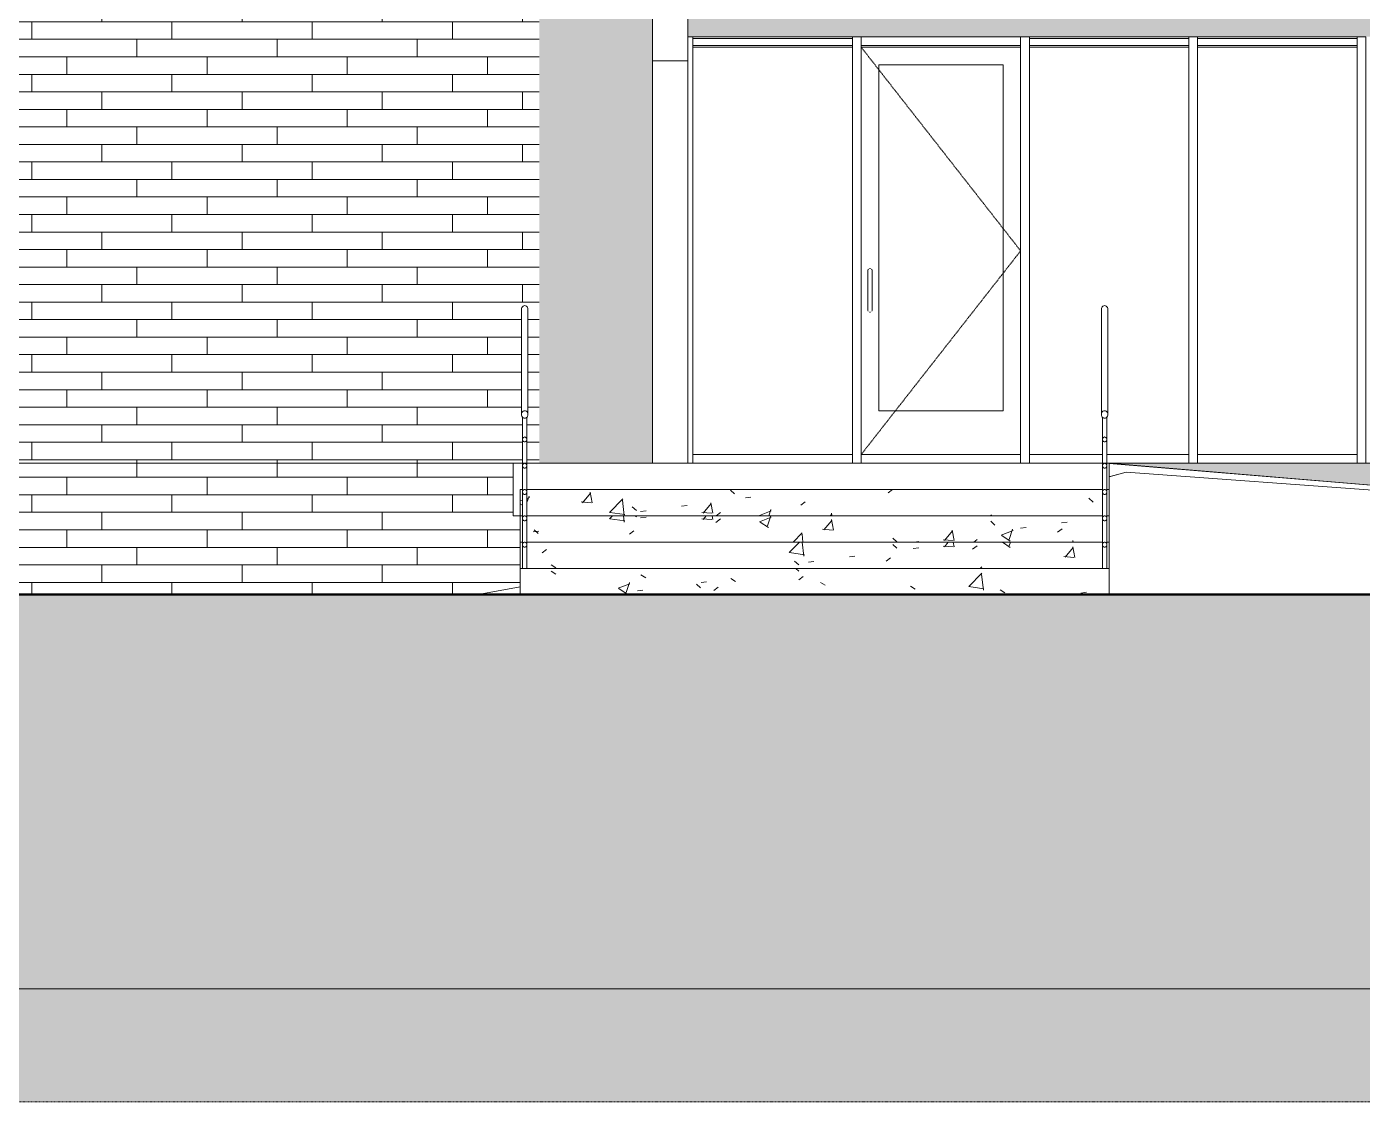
# Model space of a CAD drawing. Header units: inches. Extents: x 1747 to 7606, y -251 to 585.
# Drawn here: x 5645.4 to 5950.2, y -145.9 to 99.7 of the extents above; entities that cross this region are included whole.
import ezdxf

# ---------------------------------------------------------------- set-up
doc = ezdxf.new("R2010")
doc.units = ezdxf.units.IN
doc.header["$MEASUREMENT"] = 0
for name, pattern in [('Aligning Line 1_8_', [0.25, 0.125, -0.125]), ('Dash 1_16_', [0.125, 0.0625, -0.0625]), ('Grid Line 1_2_', [0.875, 0.5, -0.125, 0.125, -0.125])]:
    doc.linetypes.add(name, pattern=pattern)
for name, color, linetype, lineweight in [('0-3', 10, 'Continuous', 5), ('A-DOOR', 31, 'Continuous', 13), ('A-DOOR-1', 31, 'Dash 1_16_', 9), ('A-DOOR-2', 31, 'Continuous', 9), ('A-DOOR-FRAM', 31, 'Continuous', 9), ('A-FLOR', 192, 'Continuous', 13), ('A-FLOR-HRAL', 11, 'Continuous', 9), ('A-FLOR-LEVL', 51, 'Continuous', 9), ('A-FLOR-LEVL-1', 51, 'Grid Line 1_2_', 9), ('A-GENM', 5, 'Continuous', 9), ('A-GLAZ-CWMG', 51, 'Continuous', 9), ('A-WALL', 113, 'Continuous', 13), ('A-WALL-PATT-1', 111, 'Continuous', 9), ('C-BLDG-PADS-1', 7, 'Continuous', 9), ('C-TOPO', 7, 'Continuous', 9), ('C-TOPO-1', 250, 'Continuous', 50), ('G-ANNO-SYMB', 111, 'Aligning Line 1_8_', 9), ('G-ANNO-SYMB-1', 147, 'Aligning Line 1_8_', 9), ('S-STRS', 31, 'Continuous', 9)]:
    doc.layers.add(name, color=color, linetype=linetype, lineweight=lineweight)

# ---------------------------------------------------------------- blocks, each defined once
blk = doc.blocks.new('CTR - 2nd Phase_rvt-2-BUILDING ELEVATION - NORTH')
at = {"layer": 'A-FLOR-LEVL-1'}
for p, q in [((-12558.48, 0), (-9609.49, 0)), ((-12558.48, -30), (-9609.49, -30)), ((-12558.48, -120), (-9609.49, -120))]:
    blk.add_line(p, q, dxfattribs=at)
blk = doc.blocks.new('CTR  - Topography_rvt-2-BUILDING ELEVATION - NORTH')
at = {"layer": 'C-TOPO'}
h = blk.add_hatch(dxfattribs=at)
h.set_pattern_fill('FP_45', color=256, style=0, pattern_type=2)
h.set_pattern_definition([(0, (12, 0), (24, 24), [24, -24]), (0, (12, 9), (24, 24), [24, -24]), (0, (12, 18), (24, 24), [24, -24]), (90, (15, 21), (-24, 24), [24, -24]), (90, (24, 21), (-24, 24), [24, -24]), (90, (33, 21), (-24, 24), [24, -24])])
h.paths.add_polyline_path([(-12408.28, -145.91), (-9706.16, -145.91), (-9706.16, 4.72), (-9743.73, 2.58), (-9768.94, 2.2), (-9792.27, 0.09), (-9800.81, -1.14), (-9823.15, -1.14), (-9826.28, -1.52), (-9893.34, -4.3), (-9896.52, -5.01), (-9915.25, -12.61), (-9950.42, -20.49), (-9956.61, -23), (-10060.1, -17.59), (-10091.21, -21.29), (-10136.73, -22.07), (-10165.22, -22.67), (-10281.96, -24.6), (-10370.76, -26.59), (-10412.87, -26.71), (-10450.41, -27.55), (-10486.95, -27.6), (-10517.54, -27.24), (-10524.96, -27.24), (-10534.89, -27.12), (-10585.35, -27.54), (-10642.59, -27.26), (-10678.15, -26.98), (-10825.64, -29.97), (-10868.69, -30), (-12461.79, -30), (-12461.79, -145.91), (-12439.97, -145.91)], flags=0)
at = {"layer": 'A-FLOR-LEVL-1'}
for p, q in [((-12558.48, 0), (-9609.49, 0)), ((-12558.48, -120), (-9609.49, -120))]:
    blk.add_line(p, q, dxfattribs=at)
at = {"layer": 'C-BLDG-PADS-1'}
for p, q in [((-11298.99, 0), (-11198.37, -8.38)), ((-11298.78, -3.03), (-11298.99, -3.01))]:
    blk.add_line(p, q, dxfattribs=at)
at = {"layer": 'C-TOPO'}
for p, q in [((-11298.99, -3.09), (-11295.09, -2)), ((-11298.78, -3.03), (-11298.99, -3.01)), ((-11298.99, -3.01), (-11298.78, -3.03)), ((-11298.99, -3.01), (-11298.78, -3.03)), ((-11298.78, -3.03), (-11298.99, -3.09)), ((-11298.99, -3.09), (-11298.78, -3.03)), ((-11295.09, -2), (-11298.78, -3.03)), ((-11298.78, -3.03), (-11295.09, -2)), ((-11200.11, -9), (-11295.09, -2)), ((-11549.79, -30), (-11543.52, -30)), ((-11528.02, -30), (-11543.52, -30)), ((-11517.18, -30), (-11528.02, -30)), ((-11517.18, -30), (-11493.25, -30)), ((-11450.54, -30), (-11493.25, -30)), ((-11369.98, -30), (-11450.54, -30)), ((-11443, -30), (-11433.39, -28.2)), ((-11369.98, -30), (-11277.53, -30)), ((-11243.39, -30), (-11277.53, -30)), ((-11194.91, -30), (-11243.39, -30))]:
    blk.add_line(p, q, dxfattribs=at)
at = {"layer": 'C-TOPO-1'}
for p, q in [((-11543.52, -30), (-11549.79, -30)), ((-11528.02, -30), (-11543.52, -30)), ((-11517.18, -30), (-11528.02, -30)), ((-11493.25, -30), (-11517.18, -30)), ((-11450.54, -30), (-11493.25, -30)), ((-11369.98, -30), (-11450.54, -30)), ((-11277.53, -30), (-11369.98, -30)), ((-11243.39, -30), (-11277.53, -30)), ((-11194.91, -30), (-11243.39, -30))]:
    blk.add_line(p, q, dxfattribs=at)
at = {"layer": 'G-ANNO-SYMB-1'}
blk.add_line((-9742.88, 0), (-12461.79, 0), dxfattribs=at)
blk = doc.blocks.new('CTR - 1st Phase - Common Walls_rvt-2-BUILDING ELEVATION - NORTH')
at = {"layer": 'A-FLOR-LEVL-1'}
for p, q in [((-12558.48, 0), (-9609.49, 0)), ((-12558.48, -30), (-9609.49, -30)), ((-12558.48, -120), (-9609.49, -120))]:
    blk.add_line(p, q, dxfattribs=at)
at = {"layer": 'G-ANNO-SYMB-1'}
blk.add_line((-9706.16, 0), (-12461.79, 0), dxfattribs=at)
blk = doc.blocks.new('Storefront_Entry_Door-_Single_7051 - Store Front Single Door-1960065-BUILDING ELEVATION - NORTH')
at = {"layer": 'A-DOOR-1'}
for p, q in [((-11319.18, 48.5), (-11355.58, 95)), ((-11355.58, 2), (-11319.18, 48.5))]:
    blk.add_line(p, q, dxfattribs=at)
at = {"layer": 'A-DOOR-2'}
for p, q in [((-11354.08, 43), (-11354.08, 36)), ((-11353.08, 36), (-11353.08, 43))]:
    blk.add_line(p, q, dxfattribs=at)
at = {"layer": 'A-DOOR-2', "flags": 128}
for points in [[(-11354.08, 44), (-11354.08, 44), (-11354.08, 44), (-11354.08, 43.99), (-11354.08, 43.99), (-11354.08, 43.98), (-11354.08, 43.97), (-11354.08, 43.96), (-11354.08, 43.95), (-11354.08, 43.94), (-11354.08, 43.92), (-11354.08, 43.9), (-11354.08, 43.89), (-11354.08, 43.87), (-11354.08, 43.85), (-11354.08, 43.83), (-11354.08, 43.8), (-11354.08, 43.78), (-11354.08, 43.75), (-11354.08, 43.72), (-11354.08, 43.7), (-11354.08, 43.67), (-11354.08, 43.64), (-11354.08, 43.61), (-11354.08, 43.57), (-11354.08, 43.54), (-11354.08, 43.51), (-11354.08, 43.47), (-11354.08, 43.44), (-11354.08, 43.4), (-11354.08, 43.36), (-11354.08, 43.32), (-11354.08, 43.29), (-11354.08, 43.25), (-11354.08, 43.21), (-11354.08, 43.17), (-11354.08, 43.13), (-11354.08, 43.09), (-11354.08, 43.05), (-11354.08, 43.01), (-11354.08, 43)], [(-11353.08, 43), (-11353.08, 43.04), (-11353.08, 43.08), (-11353.08, 43.12), (-11353.08, 43.16), (-11353.08, 43.2), (-11353.08, 43.24), (-11353.08, 43.28), (-11353.08, 43.31), (-11353.08, 43.35), (-11353.08, 43.39), (-11353.08, 43.43), (-11353.08, 43.46), (-11353.08, 43.5), (-11353.08, 43.53), (-11353.08, 43.56), (-11353.08, 43.6), (-11353.08, 43.63), (-11353.08, 43.66), (-11353.08, 43.69), (-11353.08, 43.72), (-11353.08, 43.74), (-11353.08, 43.77), (-11353.08, 43.8), (-11353.08, 43.82), (-11353.08, 43.84), (-11353.08, 43.86), (-11353.08, 43.88), (-11353.08, 43.9), (-11353.08, 43.92), (-11353.08, 43.93), (-11353.08, 43.95), (-11353.08, 43.96), (-11353.08, 43.97), (-11353.08, 43.98), (-11353.08, 43.99), (-11353.08, 43.99), (-11353.08, 44), (-11353.08, 44), (-11353.08, 44)], [(-11354.08, 36), (-11354.08, 35.96), (-11354.08, 35.92), (-11354.08, 35.88), (-11354.08, 35.84), (-11354.08, 35.8), (-11354.08, 35.76), (-11354.08, 35.72), (-11354.08, 35.69), (-11354.08, 35.65), (-11354.08, 35.61), (-11354.08, 35.57), (-11354.08, 35.54), (-11354.08, 35.5), (-11354.08, 35.47), (-11354.08, 35.44), (-11354.08, 35.4), (-11354.08, 35.37), (-11354.08, 35.34), (-11354.08, 35.31), (-11354.08, 35.28), (-11354.08, 35.26), (-11354.08, 35.23), (-11354.08, 35.2), (-11354.08, 35.18), (-11354.08, 35.16), (-11354.08, 35.14), (-11354.08, 35.12), (-11354.08, 35.1), (-11354.08, 35.08), (-11354.08, 35.07), (-11354.08, 35.05), (-11354.08, 35.04), (-11354.08, 35.03), (-11354.08, 35.02), (-11354.08, 35.01), (-11354.08, 35.01), (-11354.08, 35), (-11354.08, 35), (-11354.08, 35)], [(-11353.08, 35), (-11353.08, 35), (-11353.08, 35), (-11353.08, 35.01), (-11353.08, 35.01), (-11353.08, 35.02), (-11353.08, 35.03), (-11353.08, 35.04), (-11353.08, 35.05), (-11353.08, 35.06), (-11353.08, 35.08), (-11353.08, 35.1), (-11353.08, 35.11), (-11353.08, 35.13), (-11353.08, 35.15), (-11353.08, 35.17), (-11353.08, 35.2), (-11353.08, 35.22), (-11353.08, 35.25), (-11353.08, 35.28), (-11353.08, 35.3), (-11353.08, 35.33), (-11353.08, 35.36), (-11353.08, 35.39), (-11353.08, 35.43), (-11353.08, 35.46), (-11353.08, 35.49), (-11353.08, 35.53), (-11353.08, 35.56), (-11353.08, 35.6), (-11353.08, 35.64), (-11353.08, 35.68), (-11353.08, 35.71), (-11353.08, 35.75), (-11353.08, 35.79), (-11353.08, 35.83), (-11353.08, 35.87), (-11353.08, 35.91), (-11353.08, 35.95), (-11353.08, 35.99), (-11353.08, 36)]]:
    blk.add_lwpolyline(points, dxfattribs=at)
at = {"layer": 'A-DOOR-2'}
for centre, start, end in [((-11353.58, 44), 135, 165), ((-11353.58, 44), 90, 105), ((-11353.58, 44), 75, 90), ((-11353.58, 44), 15, 45), ((-11353.58, 35), 180, 210), ((-11353.58, 35), 255, 270), ((-11353.58, 35), 270, 285), ((-11353.58, 35), 330, 358.7913)]:
    blk.add_arc(centre, 0.5, start, end, dxfattribs=at)
at = {"layer": 'A-DOOR-FRAM'}
for p, q in [((-11355.58, 95), (-11355.58, 2)), ((-11319.18, 95), (-11355.58, 95)), ((-11319.18, 2), (-11319.18, 95)), ((-11351.58, 12), (-11351.58, 91)), ((-11351.58, 91), (-11323.18, 91)), ((-11323.18, 91), (-11323.18, 12)), ((-11323.18, 12), (-11351.58, 12)), ((-11355.58, 2), (-11319.18, 2))]:
    blk.add_line(p, q, dxfattribs=at)
blk = doc.blocks.new('Rectangular Mullion - 2_ x 4_ rectangular-1900522-BUILDING ELEVATION - NORTH')
at = {"layer": 'A-GLAZ-CWMG'}
for p, q in [((-11393.98, 0), (-11393.98, 2)), ((-11393.98, 2), (-11357.58, 2)), ((-11357.58, 2), (-11357.58, 0))]:
    blk.add_line(p, q, dxfattribs=at)
blk = doc.blocks.new('Rectangular Mullion - 2_ x 4_ rectangular-V26-BUILDING ELEVATION - NORTH')
at = {"layer": 'A-GLAZ-CWMG'}
for p, q in [((-11317.18, 0), (-11317.18, 2)), ((-11317.18, 2), (-11300.51, 2)), ((-11299.51, 2), (-11280.78, 2)), ((-11298.99, 0), (-11280.78, 0)), ((-11280.78, 2), (-11280.78, 0))]:
    blk.add_line(p, q, dxfattribs=at)
blk = doc.blocks.new('Rectangular Mullion - 2_ x 4_ rectangular-V27-BUILDING ELEVATION - NORTH')
at = {"layer": 'A-GLAZ-CWMG'}
for p, q in [((-11278.78, 0), (-11278.78, 2)), ((-11278.78, 2), (-11242.38, 2)), ((-11278.78, 0), (-11242.38, 0)), ((-11242.38, 2), (-11242.38, 0))]:
    blk.add_line(p, q, dxfattribs=at)
blk = doc.blocks.new('Rectangular Mullion - 2_ x 4_ rectangular-1900519-BUILDING ELEVATION - NORTH')
at = {"layer": 'A-GLAZ-CWMG'}
for p, q in [((-11355.58, 95.38), (-11355.58, 97.38)), ((-11319.18, 97.38), (-11355.58, 97.38)), ((-11319.18, 95.38), (-11355.58, 95.38)), ((-11319.18, 97.38), (-11319.18, 95.38))]:
    blk.add_line(p, q, dxfattribs=at)
blk = doc.blocks.new('Rectangular Mullion - 2_ x 4_ rectangular-1960055-BUILDING ELEVATION - NORTH')
at = {"layer": 'A-GLAZ-CWMG'}
for p, q in [((-11357.58, 96), (-11357.58, 0)), ((-11355.58, 96), (-11355.58, 0))]:
    blk.add_line(p, q, dxfattribs=at)
blk = doc.blocks.new('Rectangular Mullion - 2_ x 4_ rectangular-V28-BUILDING ELEVATION - NORTH')
at = {"layer": 'A-GLAZ-CWMG'}
for p, q in [((-11280.78, 96), (-11280.78, 0)), ((-11278.78, 96), (-11278.78, 0)), ((-11278.78, 0), (-11280.78, 0))]:
    blk.add_line(p, q, dxfattribs=at)
blk = doc.blocks.new('Rectangular Mullion - 2_ x 4_ rectangular-V29-BUILDING ELEVATION - NORTH')
at = {"layer": 'A-GLAZ-CWMG'}
blk.add_line((-11393.98, 96), (-11393.98, 0), dxfattribs=at)
blk = doc.blocks.new('Ramp - Ramp-1928643-BUILDING ELEVATION - NORTH')
at = {"layer": 'A-FLOR-LEVL'}
for p, q in [((-11298.99, -0.02), (-11198.42, -8.4)), ((-11298.82, -3.04), (-11298.99, -3.03)), ((-11078.4, -18.4), (-11061.11, -19.84)), ((-11061.11, -19.84), (-11061.11, -20.3)), ((-11013.11, -19.84), (-11061.11, -19.84)), ((-11061.11, -19.84), (-11013.11, -19.84)), ((-11061.11, -25.68), (-11061.11, -30)), ((-11013.11, -30), (-11013.11, -26.98))]:
    blk.add_line(p, q, dxfattribs=at)
blk = doc.blocks.new('Railing - 1_-1935892-BUILDING ELEVATION - NORTH')
at = {"layer": 'A-FLOR-HRAL'}
for p, q in [((-11300.51, 10.56), (-11300.51, -24)), ((-11299.51, -24), (-11299.51, 10.56))]:
    blk.add_line(p, q, dxfattribs=at)
at = {"layer": 'A-FLOR-HRAL', "flags": 128}
for points in [[(-11300.06, 10.29), (-11300.13, 10.3), (-11300.33, 10.35), (-11300.46, 10.45)], [(-11299.56, 10.45), (-11299.7, 10.35), (-11299.9, 10.3), (-11299.97, 10.29)]]:
    blk.add_lwpolyline(points, dxfattribs=at)
blk = doc.blocks.new('Railing - Railing-1935819-BUILDING ELEVATION - NORTH')
at = {"layer": 'A-FLOR-HRAL'}
for p, q in [((-11300.51, 6.49), (-11300.51, 5.43)), ((-11299.51, 5.43), (-11299.51, 6.49)), ((-11300.51, 0.5), (-11300.51, -0.57)), ((-11299.51, -0.57), (-11299.51, 0.5)), ((-11300.51, -5.5), (-11300.51, -6.57)), ((-11299.51, -6.57), (-11299.51, -5.5)), ((-11300.51, -11.5), (-11300.51, -12.57)), ((-11299.51, -12.57), (-11299.51, -11.5)), ((-11300.51, -17.49), (-11300.51, -18.57)), ((-11299.51, -18.57), (-11299.51, -17.49))]:
    blk.add_line(p, q, dxfattribs=at)
at = {"layer": 'A-FLOR-HRAL', "flags": 128}
for points in [[(-11299.51, 5.43), (-11299.53, 5.58), (-11299.58, 5.72), (-11299.66, 5.83), (-11299.76, 5.92), (-11299.88, 5.98), (-11300.01, 6), (-11300.14, 5.98), (-11300.26, 5.92), (-11300.37, 5.83), (-11300.45, 5.72), (-11300.5, 5.58), (-11300.51, 5.43)], [(-11300.51, 5.43), (-11300.5, 5.28), (-11300.45, 5.15), (-11300.37, 5.03), (-11300.26, 4.94), (-11300.14, 4.88), (-11300.01, 4.86), (-11299.88, 4.88), (-11299.76, 4.94), (-11299.66, 5.03), (-11299.58, 5.15), (-11299.53, 5.28), (-11299.51, 5.43)], [(-11299.51, -0.57), (-11299.53, -0.42), (-11299.58, -0.28), (-11299.66, -0.17), (-11299.76, -0.08), (-11299.88, -0.02), (-11300.01, 0), (-11300.14, -0.02), (-11300.26, -0.08), (-11300.37, -0.17), (-11300.45, -0.28), (-11300.5, -0.42), (-11300.51, -0.57)], [(-11300.51, -0.57), (-11300.5, -0.72), (-11300.45, -0.85), (-11300.37, -0.97), (-11300.26, -1.06), (-11300.14, -1.12), (-11300.01, -1.14), (-11299.88, -1.12), (-11299.76, -1.06), (-11299.66, -0.97), (-11299.58, -0.85), (-11299.53, -0.72), (-11299.51, -0.57)], [(-11299.51, -6.57), (-11299.53, -6.42), (-11299.58, -6.28), (-11299.66, -6.17), (-11299.76, -6.08), (-11299.88, -6.02), (-11300.01, -6), (-11300.14, -6.02), (-11300.26, -6.08), (-11300.37, -6.17), (-11300.45, -6.28), (-11300.5, -6.42), (-11300.51, -6.57)], [(-11300.51, -6.57), (-11300.5, -6.72), (-11300.45, -6.85), (-11300.37, -6.97), (-11300.26, -7.06), (-11300.14, -7.12), (-11300.01, -7.14), (-11299.88, -7.12), (-11299.76, -7.06), (-11299.66, -6.97), (-11299.58, -6.85), (-11299.53, -6.72), (-11299.51, -6.57)], [(-11299.51, -12.57), (-11299.53, -12.42), (-11299.58, -12.28), (-11299.66, -12.17), (-11299.76, -12.08), (-11299.88, -12.02), (-11300.01, -12), (-11300.14, -12.02), (-11300.26, -12.08), (-11300.37, -12.17), (-11300.45, -12.28), (-11300.5, -12.42), (-11300.51, -12.57)], [(-11300.51, -12.57), (-11300.5, -12.72), (-11300.45, -12.85), (-11300.37, -12.97), (-11300.26, -13.06), (-11300.14, -13.12), (-11300.01, -13.14), (-11299.88, -13.12), (-11299.76, -13.06), (-11299.66, -12.97), (-11299.58, -12.85), (-11299.53, -12.72), (-11299.51, -12.57)], [(-11299.51, -18.57), (-11299.53, -18.42), (-11299.58, -18.28), (-11299.66, -18.17), (-11299.76, -18.08), (-11299.88, -18.02), (-11300.01, -18), (-11300.14, -18.02), (-11300.26, -18.08), (-11300.37, -18.17), (-11300.45, -18.28), (-11300.5, -18.42), (-11300.51, -18.57)], [(-11300.51, -18.57), (-11300.5, -18.72), (-11300.45, -18.85), (-11300.37, -18.97), (-11300.26, -19.06), (-11300.14, -19.12), (-11300.01, -19.14), (-11299.88, -19.12), (-11299.76, -19.06), (-11299.66, -18.97), (-11299.58, -18.85), (-11299.53, -18.72), (-11299.51, -18.57)]]:
    blk.add_lwpolyline(points, dxfattribs=at)
blk.add_blockref('Railing - 1_-1935892-BUILDING ELEVATION - NORTH', (0, 0))
blk = doc.blocks.new('Railing - Railing-1935823-BUILDING ELEVATION - NORTH')
at = {"layer": 'A-FLOR-HRAL'}
for p, q in [((-11432.89, 6.49), (-11432.89, 5.43)), ((-11431.89, 5.43), (-11431.89, 6.49)), ((-11432.89, 0.5), (-11432.89, -0.57)), ((-11431.89, -0.57), (-11431.89, 0.5)), ((-11432.89, -5.5), (-11432.89, -6.57)), ((-11431.89, -6.57), (-11431.89, -5.5)), ((-11432.89, -11.5), (-11432.89, -12.57)), ((-11431.89, -12.57), (-11431.89, -11.5)), ((-11432.89, -17.49), (-11432.89, -18.57)), ((-11431.89, -18.57), (-11431.89, -17.49))]:
    blk.add_line(p, q, dxfattribs=at)
at = {"layer": 'A-FLOR-HRAL', "flags": 128}
for points in [[(-11431.89, 5.43), (-11431.91, 5.58), (-11431.96, 5.72), (-11432.04, 5.83), (-11432.14, 5.92), (-11432.26, 5.98), (-11432.39, 6), (-11432.52, 5.98), (-11432.64, 5.92), (-11432.74, 5.83), (-11432.82, 5.72), (-11432.87, 5.58), (-11432.89, 5.43)], [(-11432.89, 5.43), (-11432.87, 5.28), (-11432.82, 5.15), (-11432.74, 5.03), (-11432.64, 4.94), (-11432.52, 4.88), (-11432.39, 4.86), (-11432.26, 4.88), (-11432.14, 4.94), (-11432.04, 5.03), (-11431.96, 5.15), (-11431.91, 5.28), (-11431.89, 5.43)], [(-11431.89, -0.57), (-11431.91, -0.42), (-11431.96, -0.28), (-11432.04, -0.17), (-11432.14, -0.08), (-11432.26, -0.02), (-11432.39, 0), (-11432.52, -0.02), (-11432.64, -0.08), (-11432.74, -0.17), (-11432.82, -0.28), (-11432.87, -0.42), (-11432.89, -0.57)], [(-11432.89, -0.57), (-11432.87, -0.72), (-11432.82, -0.85), (-11432.74, -0.97), (-11432.64, -1.06), (-11432.52, -1.12), (-11432.39, -1.14), (-11432.26, -1.12), (-11432.14, -1.06), (-11432.04, -0.97), (-11431.96, -0.85), (-11431.91, -0.72), (-11431.89, -0.57)], [(-11431.89, -6.57), (-11431.91, -6.42), (-11431.96, -6.28), (-11432.04, -6.17), (-11432.14, -6.08), (-11432.26, -6.02), (-11432.39, -6), (-11432.52, -6.02), (-11432.64, -6.08), (-11432.74, -6.17), (-11432.82, -6.28), (-11432.87, -6.42), (-11432.89, -6.57)], [(-11432.89, -6.57), (-11432.87, -6.72), (-11432.82, -6.85), (-11432.74, -6.97), (-11432.64, -7.06), (-11432.52, -7.12), (-11432.39, -7.14), (-11432.26, -7.12), (-11432.14, -7.06), (-11432.04, -6.97), (-11431.96, -6.85), (-11431.91, -6.72), (-11431.89, -6.57)], [(-11431.89, -12.57), (-11431.91, -12.42), (-11431.96, -12.28), (-11432.04, -12.17), (-11432.14, -12.08), (-11432.26, -12.02), (-11432.39, -12), (-11432.52, -12.02), (-11432.64, -12.08), (-11432.74, -12.17), (-11432.82, -12.28), (-11432.87, -12.42), (-11432.89, -12.57)], [(-11432.89, -12.57), (-11432.87, -12.72), (-11432.82, -12.85), (-11432.74, -12.97), (-11432.64, -13.06), (-11432.52, -13.12), (-11432.39, -13.14), (-11432.26, -13.12), (-11432.14, -13.06), (-11432.04, -12.97), (-11431.96, -12.85), (-11431.91, -12.72), (-11431.89, -12.57)], [(-11431.89, -18.57), (-11431.91, -18.42), (-11431.96, -18.28), (-11432.04, -18.17), (-11432.14, -18.08), (-11432.26, -18.02), (-11432.39, -18), (-11432.52, -18.02), (-11432.64, -18.08), (-11432.74, -18.17), (-11432.82, -18.28), (-11432.87, -18.42), (-11432.89, -18.57)], [(-11432.89, -18.57), (-11432.87, -18.72), (-11432.82, -18.85), (-11432.74, -18.97), (-11432.64, -19.06), (-11432.52, -19.12), (-11432.39, -19.14), (-11432.26, -19.12), (-11432.14, -19.06), (-11432.04, -18.97), (-11431.96, -18.85), (-11431.91, -18.72), (-11431.89, -18.57)]]:
    blk.add_lwpolyline(points, dxfattribs=at)
at = {"extrusion": (0, 0, -1), "zscale": -1}
blk.add_blockref('Railing - 1_-1935892-BUILDING ELEVATION - NORTH', (22732.4, 0), dxfattribs=at)
blk = doc.blocks.new('Top Rail Type - Top Rail_Internal_-1935829-BUILDING ELEVATION - NORTH')
at = {"layer": 'A-FLOR-HRAL'}
for p, q in [((-11300.76, 35.15), (-11300.76, 11.15)), ((-11299.26, 11.15), (-11299.26, 35.15))]:
    blk.add_line(p, q, dxfattribs=at)
at = {"layer": 'A-FLOR-HRAL', "flags": 128}
for points in [[(-11300.76, 35.15), (-11300.74, 35.37), (-11300.66, 35.57), (-11300.54, 35.75), (-11300.39, 35.89), (-11300.21, 35.97), (-11300.01, 36), (-11299.82, 35.97), (-11299.64, 35.89), (-11299.48, 35.75), (-11299.36, 35.57), (-11299.29, 35.37), (-11299.26, 35.15)], [(-11299.26, 11.15), (-11299.29, 11.37), (-11299.36, 11.57), (-11299.48, 11.75), (-11299.64, 11.89), (-11299.82, 11.97), (-11300.01, 12), (-11300.21, 11.97), (-11300.39, 11.89), (-11300.54, 11.75), (-11300.66, 11.57), (-11300.74, 11.37), (-11300.76, 11.15)], [(-11300.76, 11.15), (-11300.74, 10.92), (-11300.66, 10.72), (-11300.54, 10.54), (-11300.39, 10.41), (-11300.21, 10.32), (-11300.01, 10.29), (-11299.82, 10.32), (-11299.64, 10.41), (-11299.48, 10.54), (-11299.36, 10.72), (-11299.29, 10.92), (-11299.26, 11.15)]]:
    blk.add_lwpolyline(points, dxfattribs=at)
blk = doc.blocks.new('Top Rail Type - Top Rail_Internal_-1935840-BUILDING ELEVATION - NORTH')
at = {"layer": 'A-FLOR-HRAL'}
for p, q in [((-11433.14, 35.15), (-11433.14, 11.15)), ((-11431.64, 11.15), (-11431.64, 35.15))]:
    blk.add_line(p, q, dxfattribs=at)
at = {"layer": 'A-FLOR-HRAL', "flags": 128}
for points in [[(-11433.14, 35.15), (-11433.11, 35.37), (-11433.04, 35.57), (-11432.92, 35.75), (-11432.76, 35.89), (-11432.58, 35.97), (-11432.39, 36), (-11432.2, 35.97), (-11432.01, 35.89), (-11431.86, 35.75), (-11431.74, 35.57), (-11431.66, 35.37), (-11431.64, 35.15)], [(-11431.64, 11.15), (-11431.66, 11.37), (-11431.74, 11.57), (-11431.86, 11.75), (-11432.01, 11.89), (-11432.2, 11.97), (-11432.39, 12), (-11432.58, 11.97), (-11432.76, 11.89), (-11432.92, 11.75), (-11433.04, 11.57), (-11433.11, 11.37), (-11433.14, 11.15)], [(-11433.14, 11.15), (-11433.11, 10.92), (-11433.04, 10.72), (-11432.92, 10.54), (-11432.76, 10.41), (-11432.58, 10.32), (-11432.39, 10.29), (-11432.2, 10.32), (-11432.01, 10.41), (-11431.86, 10.54), (-11431.74, 10.72), (-11431.66, 10.92), (-11431.64, 11.15)]]:
    blk.add_lwpolyline(points, dxfattribs=at)
blk = doc.blocks.new('077123 - Manufactured Gutters and Downspouts - 077123 - Manufactured Gutters and Downspouts-V43-BUILDING ELEVATION - NORTH')
at = {"layer": 'A-GENM'}
for p, q in [((-11403.18, 91.91), (-11403.18, 102.78)), ((-11395.18, 102.78), (-11395.18, 91.91)), ((-11403.18, 0), (-11403.18, 91.91)), ((-11395.18, 91.91), (-11403.18, 91.91)), ((-11395.18, 91.91), (-11395.18, 0))]:
    blk.add_line(p, q, dxfattribs=at)
blk = doc.blocks.new('Rectangular Mullion - 2_ x 4_ rectangular-1960057-BUILDING ELEVATION - NORTH')
at = {"layer": 'A-GLAZ-CWMG'}
for p, q in [((-11357.58, 97.38), (-11355.58, 97.38)), ((-11357.58, 97.38), (-11357.58, 96)), ((-11355.58, 97.38), (-11355.58, 96))]:
    blk.add_line(p, q, dxfattribs=at)
blk = doc.blocks.new('Rectangular Mullion - 2_ x 4_ rectangular-1960059-BUILDING ELEVATION - NORTH')
at = {"layer": 'A-GLAZ-CWMG'}
for p, q in [((-11240.38, 95), (-11240.38, 97)), ((-11203.99, 97), (-11240.38, 97)), ((-11203.99, 95), (-11240.38, 95)), ((-11203.99, 97), (-11203.99, 95))]:
    blk.add_line(p, q, dxfattribs=at)

msp = doc.modelspace()

# ---------------------------------------------------------------- hatches: boundary and pattern name
at = {"layer": 'A-WALL-PATT-1'}
h = msp.add_hatch(dxfattribs=at)
h.set_pattern_fill('FP_48', color=256, style=0, pattern_type=2)
h.set_pattern_definition([(0, (5638.5196, -119.2), (0, 4), []), (90, (5638.5196, -119.2), (-8, 8), [4, -28]), (90, (5654.5196, -115.2), (-8, 8), [4, -28])])
h.paths.add_polyline_path([(5647.9, -30), (5748.42, -30), (5758.03, -28.2), (5758.03, -12), (5756.43, -12), (5756.43, 0), (5758.53, 0), (5758.5, 10.54), (5758.38, 10.72), (5758.31, 10.92), (5758.28, 11.37), (5758.31, 35.37), (5758.38, 35.57), (5758.6, 35.83), (5758.78, 35.94), (5758.92, 35.98), (5759.14, 35.98), (5759.34, 35.92), (5759.48, 35.82), (5759.56, 35.75), (5759.68, 35.57), (5759.76, 35.37), (5759.78, 35.15), (5759.76, 10.92), (5759.68, 10.72), (5759.53, 10.45), (5759.53, 0), (5762.34, 0), (5762.34, 105.75), (5758.03, 105.75), (5758.03, 225.75), (5642.83, 225.75), (5642.83, 105.75), (5638.52, 105.75), (5638.52, -30), (5641.63, -30)], flags=0)
h = msp.add_hatch(dxfattribs=at)
h.set_pattern_fill('FP_65', color=256, style=0, pattern_type=2)
h.set_pattern_definition([(0, (5762.3446, -29.2), (0, 4), []), (90, (5762.3446, -29.2), (-8, 8), [4, -28]), (90, (5778.3446, -25.2), (-8, 8), [4, -28])])
h.paths.add_polyline_path([(6159.91, -19.84), (6178.31, -19.84), (6178.31, 36), (6295.63, 36), (6295.63, 85.38), (6333.66, 85.38), (6333.66, 1), (6370.93, 1), (6370.9, 10.57), (6370.78, 10.74), (6370.71, 10.94), (6370.68, 11.38), (6370.71, 35.38), (6370.78, 35.58), (6371, 35.84), (6371.18, 35.95), (6371.32, 35.98), (6371.54, 35.98), (6371.74, 35.92), (6371.88, 35.82), (6371.96, 35.75), (6372.08, 35.58), (6372.16, 35.38), (6372.18, 35.16), (6372.16, 10.94), (6372.08, 10.74), (6371.93, 10.46), (6371.93, 1), (6372.43, 1), (6372.43, 85.38), (6410.46, 85.38), (6410.46, 0.5), (6372.43, 0.5), (6372.43, 0), (6449.61, 0), (6449.61, 105.75), (6112.01, 105.75), (6112.01, -17.82), (6112.96, -18.37), (6130.31, -19.84), (6157.17, -19.84)], flags=0)
h.paths.add_polyline_path([(6104.01, -13.26), (6104.01, 105.75), (5796.24, 105.75), (5796.24, 97.38), (6026.83, 97.38), (6026.83, 3.59), (6056.23, 14), (6100.11, -11.04)], flags=0)
h.paths.add_polyline_path([(5993.05, -8.38), (6016.71, 0), (5892.43, 0), (5992.55, -8.34)], flags=0)
h.paths.add_polyline_path([(5762.34, 0), (5788.24, 0), (5788.24, 105.75), (5762.34, 105.75), (5762.34, 1.3)], flags=0)
h.paths.add_polyline_path([(6460.11, 0), (6756.43, 0), (6756.43, 0.5), (6718.41, 0.5), (6718.41, 85.38), (6756.43, 85.38), (6756.43, 105.75), (6457.61, 105.75), (6457.61, 0)], flags=0)
h.paths.add_polyline_path([(6764.43, 0), (6967.88, 0), (6967.88, 1), (6968.13, 1), (6968.1, 10.57), (6967.98, 10.74), (6967.91, 10.94), (6967.88, 11.38), (6967.91, 35.38), (6967.98, 35.58), (6968.2, 35.84), (6968.38, 35.95), (6968.58, 35.99), (6968.74, 35.98), (6968.94, 35.92), (6969.08, 35.82), (6969.16, 35.75), (6969.28, 35.58), (6969.36, 35.38), (6969.38, 35.16), (6969.36, 10.94), (6969.28, 10.74), (6969.13, 10.46), (6969.13, 1), (6986.83, 1), (6986.83, 85.38), (7024.86, 85.38), (7024.86, 36), (7025.23, 36), (7025.23, 85.38), (7063.26, 85.35), (7063.26, 73.84), (7063.63, 73.94), (7063.63, 105.75), (6764.43, 105.75), (6764.43, 0.42)], flags=0)
h.paths.add_polyline_path([(6494.96, 0.5), (6488.01, 0.5), (6488.01, 85.38), (6564.06, 85.38), (6564.06, 0.5), (6516.48, 0.5)], flags=0)
h.paths.add_polyline_path([(6150.5, 0.5), (6123.06, 0.5), (6123.06, 85.38), (6161.08, 85.38), (6161.08, 0.5)], flags=0)
h.paths.add_polyline_path([(6602.46, 0.5), (6564.43, 0.5), (6564.43, 85.38), (6602.46, 85.38), (6602.46, 1)], flags=0)
h.paths.add_polyline_path([(6679.63, 0.5), (6679.63, 85.38), (6717.66, 85.38), (6717.66, 0.5), (6688.71, 0.5)], flags=0)
h.paths.add_polyline_path([(6925.52, 0.5), (6910.41, 0.5), (6910.41, 85.38), (6948.43, 85.38), (6948.43, 0.5), (6947.05, 0.5)], flags=0)
h.paths.add_polyline_path([(7140.06, 36), (7181.33, 36), (7181.33, 105.75), (7071.63, 105.75), (7071.63, 74.98), (7102.03, 67.02), (7102.03, 85.38), (7140.06, 85.38), (7140.06, 64.38)], flags=0)
h.paths.add_polyline_path([(7097.75, 36), (7102.03, 36), (7102.03, 55.04), (7085.9, 50.8), (7072.36, 71.29), (7085.63, 50.77), (7071.63, 50.77), (7071.63, 36), (7085.81, 36)], flags=0)
h.paths.add_polyline_path([(7063.63, 36), (7063.63, 50.77), (7063.26, 50.77), (7063.26, 36)], flags=0)
h.paths.add_polyline_path([(6225.23, 75.5), (6241.5, 71.26), (6236.62, 72.52)], flags=0)
h.paths.add_polyline_path([(6236.62, 50.77), (6209.25, 50.8), (6222.46, 71.29), (6208.97, 50.8), (6186.34, 56.75), (6216.44, 71.29), (6186.23, 56.82), (6186.23, 65.24), (6225.23, 75.5), (6264.23, 65.24), (6264.23, 56.82), (6236.62, 70.01), (6264.12, 56.75), (6241.5, 50.8), (6227.96, 71.29), (6241.23, 50.77)], flags=0)
h.paths.add_polyline_path([(7102.03, 59.88), (7102.03, 59.98), (7078.36, 71.29), (7097.75, 61.94)], flags=0)
h.paths.add_polyline_path([(7063.26, 65.65), (7063.63, 66.23), (7063.63, 66.39), (7063.26, 65.82)], flags=0)
h.paths.add_polyline_path([(7102.03, 66.97), (7102.03, 67.01), (7097.75, 68.1)], flags=0)
at = {"layer": 'S-STRS'}
h = msp.add_hatch(dxfattribs=at)
h.set_pattern_fill('FP_60', color=256, style=0, pattern_type=2)
h.set_pattern_definition([(49.781, (17203.422, 13.82), (27.542763, -2.39092), [2.867, -31.537]), (355.038, (17203.422, 13.82), (-5.32791, 28.66125), [2.304, -25.343]), (100.531, (17205.717, 13.62), (22.214947, 26.26965), [2.429, -26.723]), (45.962, (17203.42, 21.44), (40.98173, -6.30683), [4.303, -47.329]), (96.687, (17206.837, 20.915), (35.89096, 37.11785), [3.643, -40.078]), (351.251, (17203.42, 21.44), (35.89144, 37.11759), [3.455, -38.009]), (20.852, (17207.262, 19.535), (22.920947, -15.340956), [2.877, -31.649]), (326.206, (17207.262, 19.535), (9.34303, 27.63074), [2.298, -25.283]), (71.317, (17209.172, 18.257), (32.26478, 12.28913), [2.431, -26.737]), (37.286, (17203.422, 13.82), (0.4672936, 12.684528), [1.264, -23.702, 1.264, -24.391, -25.367]), (37.286, (17203.422, 13.82), (0.4672936, 12.684528), [-50.62, 1.264, -24.104]), (7.443, (17203.422, 13.82), (10.101368, 15.028153), [1.267, -13.4, 1.267, -23.191, -9.695]), (7.443, (17203.422, 13.82), (10.101368, 15.028153), [-39.124, 1.267, -8.428]), (327.701, (17194.859, 13.82), (20.498663, -0.85914), [1.264, -8.314, 1.264, -28.621, -39.656]), (327.701, (17194.859, 13.82), (20.498663, -0.85914), [-39.464, 1.264, -38.391]), (317.721, (17191.019, 13.82), (22.394505, 3.814535), [1.263, -11.173, 1.263, -18.558, -28.125]), (317.721, (17191.019, 13.82), (22.394505, 3.814535), [-32.257, 1.263, -26.862])])
h.paths.add_polyline_path([(5758.03, -12), (5758.53, -12), (5758.53, -6), (5758.03, -6), (5758.03, -9.22)], flags=0)
h.paths.add_polyline_path([(5759.53, -12), (5890.91, -12), (5890.91, -6), (5759.53, -6), (5759.53, -9.22)], flags=0)
h.paths.add_polyline_path([(5892.41, -12), (5892.41, -6), (5891.91, -6), (5891.91, -12), (5892.16, -12)], flags=0)
h = msp.add_hatch(dxfattribs=at)
h.set_pattern_fill('FP_59', color=256, style=0, pattern_type=2)
h.set_pattern_definition([(49.781, (17203.422, 12.374), (27.542763, -2.39092), [2.867, -31.537]), (355.038, (17203.422, 12.374), (-5.32791, 28.66125), [2.304, -25.343]), (100.531, (17205.717, 12.174), (22.214947, 26.26965), [2.429, -26.723]), (45.962, (17203.42, 19.994), (40.98173, -6.30683), [4.303, -47.329]), (96.687, (17206.837, 19.47), (35.89096, 37.11785), [3.643, -40.078]), (351.251, (17203.42, 19.994), (35.89144, 37.11759), [3.455, -38.009]), (20.852, (17207.262, 18.09), (22.920947, -15.340956), [2.877, -31.649]), (326.206, (17207.262, 18.09), (9.34303, 27.63074), [2.298, -25.283]), (71.317, (17209.172, 16.81), (32.26478, 12.28913), [2.431, -26.737]), (37.286, (17203.422, 12.374), (0.4672936, 12.684528), [1.264, -23.702, 1.264, -24.391, -25.367]), (37.286, (17203.422, 12.374), (0.4672936, 12.684528), [-50.62, 1.264, -24.104]), (7.443, (17203.422, 12.374), (10.101368, 15.028153), [1.267, -13.4, 1.267, -23.191, -9.695]), (7.443, (17203.422, 12.374), (10.101368, 15.028153), [-39.124, 1.267, -8.428]), (327.701, (17194.859, 12.374), (20.498663, -0.85914), [1.264, -8.314, 1.264, -28.621, -39.656]), (327.701, (17194.859, 12.374), (20.498663, -0.85914), [-39.464, 1.264, -38.391]), (317.721, (17191.019, 12.374), (22.394505, 3.814535), [1.263, -11.173, 1.263, -18.558, -28.125]), (317.721, (17191.019, 12.374), (22.394505, 3.814535), [-32.257, 1.263, -26.862])])
h.paths.add_polyline_path([(5892.41, -18), (5892.41, -12), (5891.91, -12), (5891.91, -18), (5892.16, -18)], flags=0)
h.paths.add_polyline_path([(5758.53, -18), (5758.53, -12), (5758.03, -12), (5758.03, -18)], flags=0)
h.paths.add_polyline_path([(5759.53, -18), (5890.91, -18), (5890.91, -12), (5759.53, -12), (5759.53, -14.48)], flags=0)
h = msp.add_hatch(dxfattribs=at)
h.set_pattern_fill('FP_58', color=256, style=0, pattern_type=2)
h.set_pattern_definition([(49.781, (17203.422, 10.927), (27.542763, -2.39092), [2.867, -31.537]), (355.038, (17203.422, 10.927), (-5.32791, 28.66125), [2.304, -25.343]), (100.531, (17205.717, 10.728), (22.214947, 26.26965), [2.429, -26.723]), (45.962, (17203.42, 18.548), (40.98173, -6.30683), [4.303, -47.329]), (96.687, (17206.837, 18.022), (35.89096, 37.11785), [3.643, -40.078]), (351.251, (17203.42, 18.55), (35.89144, 37.11759), [3.455, -38.009]), (20.852, (17207.262, 16.643), (22.920947, -15.340956), [2.877, -31.649]), (326.206, (17207.262, 16.643), (9.34303, 27.63074), [2.298, -25.283]), (71.317, (17209.172, 15.364), (32.26478, 12.28913), [2.431, -26.737]), (37.286, (17203.422, 10.927), (0.4672936, 12.684528), [1.264, -23.702, 1.264, -24.391, -25.367]), (37.286, (17203.422, 10.927), (0.4672936, 12.684528), [-50.62, 1.264, -24.104]), (7.443, (17203.422, 10.927), (10.101368, 15.028153), [1.267, -13.4, 1.267, -23.191, -9.695]), (7.443, (17203.422, 10.927), (10.101368, 15.028153), [-39.124, 1.267, -8.428]), (327.701, (17194.859, 10.927), (20.498663, -0.85914), [1.264, -8.314, 1.264, -28.621, -39.656]), (327.701, (17194.859, 10.927), (20.498663, -0.85914), [-39.464, 1.264, -38.391]), (317.721, (17191.019, 10.927), (22.394505, 3.814535), [1.263, -11.173, 1.263, -18.558, -28.125]), (317.721, (17191.019, 10.927), (22.394505, 3.814535), [-32.257, 1.263, -26.862])])
h.paths.add_polyline_path([(5758.03, -24), (5758.53, -24), (5758.53, -18), (5758.03, -18), (5758.03, -19.73)], flags=0)
h.paths.add_polyline_path([(5759.53, -24), (5890.91, -24), (5890.91, -18), (5759.53, -18), (5759.53, -19.73)], flags=0)
h.paths.add_polyline_path([(5892.41, -24), (5892.41, -18), (5891.91, -18), (5891.91, -24), (5892.16, -24)], flags=0)
h = msp.add_hatch(dxfattribs=at)
h.set_pattern_fill('FP_57', color=256, style=0, pattern_type=2)
h.set_pattern_definition([(49.781, (17203.422, 9.48), (27.542763, -2.39092), [2.867, -31.537]), (355.038, (17203.422, 9.48), (-5.32791, 28.66125), [2.304, -25.343]), (100.531, (17205.717, 9.282), (22.214947, 26.26965), [2.429, -26.723]), (45.962, (17203.42, 17.102), (40.98173, -6.30683), [4.303, -47.329]), (96.687, (17206.837, 16.576), (35.89096, 37.11785), [3.643, -40.078]), (351.251, (17203.42, 17.1), (35.89144, 37.11759), [3.455, -38.009]), (20.852, (17207.262, 15.197), (22.920947, -15.340956), [2.877, -31.649]), (326.206, (17207.262, 15.197), (9.34303, 27.63074), [2.298, -25.283]), (71.317, (17209.172, 13.918), (32.26478, 12.28913), [2.431, -26.737]), (37.286, (17203.422, 9.481), (0.4672936, 12.684528), [1.264, -23.702, 1.264, -24.391, -25.367]), (37.286, (17203.422, 9.481), (0.4672936, 12.684528), [-50.62, 1.264, -24.104]), (7.443, (17203.422, 9.481), (10.101368, 15.028153), [1.267, -13.4, 1.267, -23.191, -9.695]), (7.443, (17203.422, 9.481), (10.101368, 15.028153), [-39.124, 1.267, -8.428]), (327.701, (17194.859, 9.481), (20.498663, -0.85914), [1.264, -8.314, 1.264, -28.621, -39.656]), (327.701, (17194.859, 9.481), (20.498663, -0.85914), [-39.464, 1.264, -38.391]), (317.721, (17191.019, 9.481), (22.394505, 3.814535), [1.263, -11.173, 1.263, -18.558, -28.125]), (317.721, (17191.019, 9.481), (22.394505, 3.814535), [-32.257, 1.263, -26.862])])
h.paths.add_polyline_path([(5758.03, -29.97), (5759.41, -29.72), (5892.41, -29.72), (5892.41, -24), (5758.03, -24), (5758.03, -29.72)], flags=0)

# ---------------------------------------------------------------- linework, layer by layer
at = {"layer": 'A-FLOR'}
for p, q in [((5756.43, 0), (5758.53, 0)), ((5756.43, 0), (5756.43, -12)), ((5759.53, 0), (5890.91, 0)), ((5891.91, 0), (5892.43, 0)), ((5892.43, 0), (5892.43, -12)), ((5758.03, -12), (5756.43, -12))]:
    msp.add_line(p, q, dxfattribs=at)
at = {"layer": 'A-FLOR-LEVL-1'}
for p, q in [((4633.69, 0), (7581.18, 0)), ((4633.69, -30), (7581.18, -30)), ((4633.69, -120), (7581.18, -120))]:
    msp.add_line(p, q, dxfattribs=at)
at = {"layer": 'A-WALL'}
msp.add_line((5796.24, 97.38), (5797.44, 97.38), dxfattribs=at)
at = {"layer": 'G-ANNO-SYMB'}
for p, q in [((7485.26, 0), (4729.63, 0)), ((7485.18, -145.84), (4729.63, -145.84))]:
    msp.add_line(p, q, dxfattribs=at)
at = {"layer": 'S-STRS'}
for p, q in [((5758.03, -12), (5758.03, -6)), ((5758.03, -6), (5758.53, -6)), ((5759.53, -6), (5890.91, -6)), ((5891.91, -6), (5892.41, -6)), ((5892.41, -6), (5892.41, -12)), ((5758.03, -18), (5758.03, -12)), ((5758.03, -12), (5758.53, -12)), ((5759.53, -12), (5890.91, -12)), ((5891.91, -12), (5892.41, -12)), ((5892.41, -12), (5892.41, -18)), ((5758.03, -24), (5758.03, -18)), ((5758.03, -18), (5758.53, -18)), ((5759.53, -18), (5890.91, -18)), ((5891.91, -18), (5892.41, -18)), ((5892.41, -18), (5892.41, -24)), ((5892.41, -24), (5758.03, -24)), ((5758.03, -24), (5758.03, -30)), ((5892.41, -29.72), (5892.41, -24))]:
    msp.add_line(p, q, dxfattribs=at)

# ---------------------------------------------------------------- block references
at = {"layer": '0-3'}
for name in ['CTR - 2nd Phase_rvt-2-BUILDING ELEVATION - NORTH', 'CTR - 1st Phase - Common Walls_rvt-2-BUILDING ELEVATION - NORTH', 'CTR  - Topography_rvt-2-BUILDING ELEVATION - NORTH']:
    msp.add_blockref(name, (17191.42, 0), dxfattribs=at)
at = {"layer": 'A-DOOR'}
msp.add_blockref('Storefront_Entry_Door-_Single_7051 - Store Front Single Door-1960065-BUILDING ELEVATION - NORTH', (17191.42, 0), dxfattribs=at)
at = {"layer": 'A-FLOR-HRAL'}
for name in ['Top Rail Type - Top Rail_Internal_-1935840-BUILDING ELEVATION - NORTH', 'Top Rail Type - Top Rail_Internal_-1935829-BUILDING ELEVATION - NORTH', 'Railing - Railing-1935823-BUILDING ELEVATION - NORTH', 'Railing - Railing-1935819-BUILDING ELEVATION - NORTH']:
    msp.add_blockref(name, (17191.42, 0), dxfattribs=at)
at = {"layer": 'A-FLOR-LEVL'}
msp.add_blockref('Ramp - Ramp-1928643-BUILDING ELEVATION - NORTH', (17191.42, 0), dxfattribs=at)
at = {"layer": 'A-GENM'}
msp.add_blockref('077123 - Manufactured Gutters and Downspouts - 077123 - Manufactured Gutters and Downspouts-V43-BUILDING ELEVATION - NORTH', (17191.42, 0), dxfattribs=at)
at = {"layer": 'A-GLAZ-CWMG'}
for name, p in [('Rectangular Mullion - 2_ x 4_ rectangular-1900519-BUILDING ELEVATION - NORTH', (17153.02, 0)), ('Rectangular Mullion - 2_ x 4_ rectangular-1960059-BUILDING ELEVATION - NORTH', (17037.83, 0)), ('Rectangular Mullion - 2_ x 4_ rectangular-V29-BUILDING ELEVATION - NORTH', (17191.42, 0)), ('Rectangular Mullion - 2_ x 4_ rectangular-1960057-BUILDING ELEVATION - NORTH', (17191.42, 0)), ('Rectangular Mullion - 2_ x 4_ rectangular-1960055-BUILDING ELEVATION - NORTH', (17191.42, 0)), ('Rectangular Mullion - 2_ x 4_ rectangular-1900519-BUILDING ELEVATION - NORTH', (17191.42, 0)), ('Rectangular Mullion - 2_ x 4_ rectangular-1960057-BUILDING ELEVATION - NORTH', (17229.82, 0)), ('Rectangular Mullion - 2_ x 4_ rectangular-1960055-BUILDING ELEVATION - NORTH', (17229.82, 0)), ('Rectangular Mullion - 2_ x 4_ rectangular-1900519-BUILDING ELEVATION - NORTH', (17229.82, 0)), ('Rectangular Mullion - 2_ x 4_ rectangular-1960059-BUILDING ELEVATION - NORTH', (17114.62, 0)), ('Rectangular Mullion - 2_ x 4_ rectangular-1960057-BUILDING ELEVATION - NORTH', (17268.22, 0)), ('Rectangular Mullion - 2_ x 4_ rectangular-V28-BUILDING ELEVATION - NORTH', (17191.42, 0)), ('Rectangular Mullion - 2_ x 4_ rectangular-1900519-BUILDING ELEVATION - NORTH', (17268.22, 0)), ('Rectangular Mullion - 2_ x 4_ rectangular-1960059-BUILDING ELEVATION - NORTH', (17153.02, 0)), ('Rectangular Mullion - 2_ x 4_ rectangular-1960057-BUILDING ELEVATION - NORTH', (17306.62, 0)), ('Rectangular Mullion - 2_ x 4_ rectangular-V28-BUILDING ELEVATION - NORTH', (17229.82, 0)), ('Rectangular Mullion - 2_ x 4_ rectangular-1900522-BUILDING ELEVATION - NORTH', (17191.42, 0)), ('Rectangular Mullion - 2_ x 4_ rectangular-1900522-BUILDING ELEVATION - NORTH', (17229.82, 0)), ('Rectangular Mullion - 2_ x 4_ rectangular-V26-BUILDING ELEVATION - NORTH', (17191.42, 0)), ('Rectangular Mullion - 2_ x 4_ rectangular-V27-BUILDING ELEVATION - NORTH', (17191.42, 0))]:
    msp.add_blockref(name, p, dxfattribs=at)

doc.saveas('drawing.dxf')
